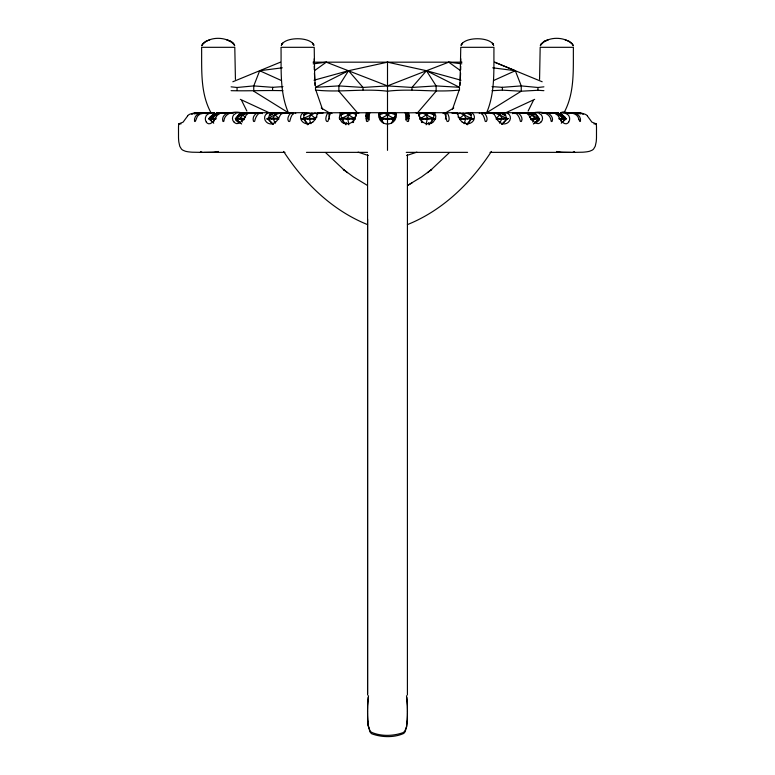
<?xml version="1.0" encoding="UTF-8"?>
<svg xmlns="http://www.w3.org/2000/svg" width="775" height="775" viewBox="0 0 775 775"><rect width="100%" height="100%" fill="white"/><g stroke="black" fill="none" stroke-linecap="round" stroke-linejoin="round"><path stroke-width="1.16" d="M187.531 115.824A7.392 7.314 82 0 1 190.243 114.041L192.132 113.528A27.048 26.786 67.8 0 1 195.319 112.995L205.501 112.695L205.501 113.654M230.95 113.528L230.95 112.695L220.943 112.714L220.943 113.508M230.95 112.695C226.271 112.346 221.447 116.163 222.822 121.162A0.998 0.688 -76.3 0 0 223.888 121.162C224.527 112.549 234.273 111.183 241.219 112.714L241.219 114.293M259.916 113.654L259.916 112.695L250.771 112.821A25.41 15.548 80.4 0 0 248.019 113.392M292.998 114.293C292.02 109.653 285.897 117.722 288.474 121.162A1.017 0.901 -68.2 0 0 289.86 121.171C290.315 118.343 292.921 110.796 295.779 113.528M366.769 112.695L366.895 117.19M356.694 112.821L368.038 112.714L367.941 117.17M460.989 80.212L426.473 70.719L387.51 62.174L387.5 124.804M405.17 113.528L405.17 112.704L394.717 112.714L394.727 113.508M408.609 118.982L408.803 118.236L408.57 118.914M421.542 122.566L421.058 118.265L418.539 115.688M419.546 119.011L422.598 119.011L422.598 118.459L419.546 118.459M422.598 119.011L424.157 118.943L422.598 118.459M435.521 118.943L425.727 119.011L425.727 118.459L427.267 118.265L435.521 118.527L435.812 116.085L434.891 113.605M428.778 119.011L428.778 118.459M431.694 119.011L431.694 118.459M430.9 123.283L433.06 119.214L434.233 114.836L432.76 113.092L416.262 113.082L432.76 113.092M434.339 119.011L434.339 118.459M443.038 113.528C445.334 111.048 446.1 119.311 446.962 121.162A1.017 0.969 57.3 0 0 448.454 121.171C450.798 118.497 446.439 109.246 446.003 114.555A3.323 0.882 90 0 1 445.644 117.17M470.648 114.245L468.836 113.092L466.104 113.102L459.72 118.265L459.72 119.214L461.29 119.011L457.986 116.889M473.254 118.943L462.84 118.943L465.862 118.265L473.254 118.527M464.37 119.011L464.37 118.459M467.296 119.011L467.296 118.459M469.97 119.011L469.97 118.459M467.228 124.804L471.171 119.214L471.161 114.836L468.836 113.092L467.732 113.082L469.64 113.954M472.266 119.011L472.266 118.459M479.221 113.528C482.089 110.796 484.675 118.343 485.14 121.162A1.017 0.901 68.2 0 0 486.535 121.171C488.909 117.81 483.145 109.478 482.002 114.293M496.174 119.214L497.715 119.011L497.715 118.459L496.174 118.265L500.011 114.836L500.757 113.102L502.423 113.092L505.523 114.836L506.714 119.214L502.278 124.378M499.216 118.943L502.055 118.265L508.352 118.527L506.714 119.214L497.715 119.011M500.669 119.011L500.669 118.459M503.353 119.011L503.353 118.459M504.167 114.293L504.167 112.714L496.484 112.714L493.365 113.479M505.697 119.011L505.697 118.459M507.596 119.011L507.596 118.459M531.631 113.508L531.631 112.714L523.648 112.869M521.866 113.073L532.483 113.092L536.261 114.836L538.577 119.214L532.134 118.943L534.702 118.265L538.577 118.265L539.739 118.943L538.577 119.214L533.394 124.01M533.462 119.011L533.471 118.459M533.781 114.293L533.781 112.714C540.698 111.212 550.492 112.52 551.112 121.162A0.998 0.688 76.3 0 0 552.188 121.171C554.183 116.328 546.985 110.922 544.05 113.528M535.845 119.011L535.845 118.459M537.792 119.011L537.792 118.459M539.235 119.011L539.235 118.459M541.909 112.704L541.909 113.654M554.057 113.402L554.057 112.714L544.05 112.695M566.225 118.943L560.257 118.943L562.505 118.265L566.225 118.527M561.439 119.011L561.439 118.459M563.454 119.011L563.454 118.459M564.985 119.011L564.985 118.459M561.265 123.206L565.547 119.214L565.547 118.265C562.727 114.187 557.903 112.113 553.011 113.082M565.953 119.011L565.963 118.459M560.751 114.167C559.521 110.544 568.773 112.181 567.678 113.654M569.499 113.654L569.499 112.695L579.681 112.976A27.048 26.786 -67.8 0 1 582.877 113.508M307.772 124.804L303.829 119.214L303.839 114.836L306.164 113.092L307.268 113.082L305.36 113.954M367.573 709.958L367.582 714.87M407.427 713.581L407.427 711.188M460.04 82.973L460.767 47.314L493.966 47.314C493.646 68.994 495.399 91.615 486.903 112.113M512.575 113.654C515.762 110.331 519.88 117.519 520.296 121.162A1.017 0.814 73.5 0 0 521.556 121.171C523.716 117.093 517.719 110.67 515.084 113.654M575.873 112.704L575.864 113.412M460.757 62.504L460.776 58.755M214.268 112.859L214.258 113.663M225.661 112.763L226.281 112.763M367.573 711.092L367.582 708.67M407.418 714.87L407.427 709.958M249.957 112.859L243.369 112.714L243.369 113.508M504.341 115.126A3.303 2.16 88 0 0 504.36 114.555L504.312 112.695L514.087 112.714L514.077 113.402M540.02 112.763L539.448 112.763M249.957 112.966L249.957 113.402M260.923 113.508L260.913 112.714L270.688 112.695L270.669 113.847M270.833 114.293L270.833 112.714L278.516 112.714L278.506 113.402M304.846 115.126A3.303 1.686 -88.2 0 1 304.837 114.555L304.885 112.695L295.072 112.714M490.837 113.528L490.846 112.704L481.459 112.714M515.181 112.704L523.077 112.695L523.067 113.528M318.951 112.821L344.691 112.714L344.681 113.402M367.582 709.803L367.602 707.362M379.721 112.753L379.673 114.555A3.303 0.61 -88.5 0 0 379.847 117.199L380.137 118.217M407.398 716.178L407.418 713.707M405.683 119.98L406.42 113.605A14.328 1.25 89.9 0 1 406.478 113.431L406.565 113.218A31.765 2.761 89.9 0 1 406.807 112.859L418.064 112.695L418.054 113.528M429.04 113.479L430.309 112.714L455.497 112.695L455.477 113.528M460.67 69.818L460.728 66.214M214.258 113.789L214.249 114.555A3.303 2.848 -87.1 0 0 214.278 115.126M382.559 122.566L381.407 118.265L379.111 114.836L379.711 113.063L395.308 113.082L395.889 114.836L393.593 118.265L392.441 122.566M550.734 113.528L550.754 112.704L552.129 112.821M367.602 708.495L367.621 706.044M407.379 717.514L407.398 715.015M380.273 113.46L380.283 112.714L369.83 112.695L369.83 113.528M270.659 113.915L270.649 114.555A3.303 2.16 -88 0 0 270.659 115.126M367.621 707.168L367.66 704.717M407.34 718.842L407.379 716.342M341.581 113.847L341.194 112.821M341.572 114.099L341.562 114.555A3.303 1.162 -88.4 0 0 341.562 115.126M367.66 705.831L367.708 703.409M407.292 720.149L407.34 717.66M460.582 73.267L460.282 79.786M367.708 704.523L367.776 702.131M407.224 721.438L407.292 718.967M395.889 116.395L395.802 117.219M365.848 116.26L366.468 121.162A1.027 1.008 -30.5 0 0 367.999 121.171L369.258 113.605A20.557 1.782 89.9 0 1 369.501 113.043L369.772 112.733M367.776 703.235L367.854 700.9M407.224 720.246L406.739 726.495L405.141 731.648A6.646 6.646 0 0 1 403.63 733.479C394.058 737.79 381.581 737.432 371.816 733.818A6.684 6.684 0 0 1 369.859 731.648L368.261 725.284M539.565 79.438L540.175 47.314L573.393 47.314C573.113 69.392 574.953 93 563.851 113.024M367.854 701.995L368.261 697.103M407.146 721.486L406.488 726.64L405.141 730.408A6.684 6.646 0 0 1 403.184 732.578C393.409 736.173 380.951 736.531 371.37 732.23A6.646 6.617 0 0 1 369.859 730.408L368.512 726.64M367.951 700.813L368.512 695.737M459.759 85.608L460.05 82.847L459.74 85.783M365.936 115.117L366.197 113.605A18.193 1.579 -89.9 0 1 366.381 113.14L366.43 113.053M408.105 117.19L408.231 112.695M353.458 122.566L353.942 118.265L356.461 115.688M426.163 124.804L427.267 118.265L425.863 113.102M379.275 113.973L379.576 112.937M458.974 90.617L452.552 109.178M395.608 118.091L394.63 120.212M201.742 45.764C208.049 35.824 227.734 36.018 234.573 45.328M540.311 45.764C546.617 35.824 566.302 36.018 573.132 45.337M356.151 113.605L354.911 118.962L352.141 122.276M435.608 118.536L433.322 121.975A8.409 8.186 43.1 0 1 431.743 123.041L431.627 123.07A8.777 8.438 46.8 0 1 422.927 122.169M201.868 45.337L202.43 44.107M540.427 45.328L540.998 44.107M272.722 124.378L268.286 119.214L269.477 114.836L272.577 113.092L289.327 113.082M394.863 118.217L395.153 117.209A3.303 0.61 88.5 0 0 395.327 114.555L395.279 112.753M352.741 122.576L353.942 119.214L355.454 119.011M281.286 45.473L281.538 44.834C285.481 36.706 309.777 36.716 313.71 44.834L313.943 45.415M461.038 45.473L461.29 44.834C465.233 36.716 489.519 36.716 493.462 44.834L493.685 45.415M282.274 67.812L259.673 70.719L253.754 85.909L253.754 91.208L288.436 112.782M464.109 123.69L465.862 118.265L463.072 113.102M349.137 113.102L347.733 118.265L348.837 124.804M528.124 111.058L533.21 100.808M558.523 116.55L559.414 114.836L558.426 113.102L542.364 113.073L544.467 113.073M391.375 123.283L393.593 119.214L395.008 119.011L395.008 118.459L379.992 118.459L379.992 119.011L381.407 119.214L393.593 119.214M366.43 118.497L366.43 118.914M499.72 123.283L502.055 118.265L500.011 114.836L497.967 113.102M243.573 120.212L246.179 115.117L247.932 113.605M568.714 121.975C570.855 119.059 569.354 114.38 565.808 113.557M387.51 62.174L348.527 70.719L338.878 85.909L338.878 91.208L357.701 113.073M240.647 123.516L236.423 119.214L238.739 114.836L242.517 113.092L253.134 113.073M211.575 116.541L212.767 114.836L216.574 113.102L221.989 113.082M491.398 151.454C470.88 182.939 442.709 210.432 407.427 224.614M429.059 124.804L433.06 119.214M532.648 122.014L534.702 118.265L532.086 114.836L529.461 113.102M340.109 113.605L339.276 118.091L341.678 121.975A8.409 8.186 -43.1 0 0 343.257 123.041L343.412 123.089A8.777 8.438 -46.8 0 0 352.073 122.169M541.192 121.975C543.498 119.457 542.8 114.768 539.371 113.605M311.928 113.102L309.138 118.265L310.891 123.69M529.974 117.403L532.086 114.836L531.931 113.102L516.382 113.082L516.925 113.073M344.1 123.283L341.94 119.214L340.767 114.836L342.24 113.092L358.738 113.082L342.24 113.092M317.595 113.605L315.26 119.389L312.722 122.276M417.299 113.073L436.122 91.208L436.122 85.909L426.473 70.719L387.5 85.909L363.02 87.439L338.878 85.909L315.512 87.304L315.512 90.036C339.508 92.748 363.504 88.282 387.5 91.208C411.496 88.282 435.492 92.748 459.488 90.036L459.488 87.304L426.473 70.719L411.98 87.439L411.98 89.9M213.299 121.975L217.039 115.504L219.616 113.538M466.695 124.378L471.171 119.214M561.013 120.939L562.505 118.265L559.414 114.836L556.334 113.102M187.647 115.94L183.084 122.15L178.744 123.884L181.03 123.884M202.701 43.739L205.394 41.492L209.899 39.748M541.27 43.739L543.963 41.492L547.237 40.126M449.481 152.52L430.871 170.054M201.045 151.503L200.231 152.365L284.987 152.365M208.775 118.527L212.767 114.836L217.068 113.092M236.22 117.393C241.568 110.476 251.158 113.896 258.618 113.082L258.075 113.073M534.353 123.516L538.577 119.214M501.599 124.378L506.714 119.214M272.752 114.128L270.688 114.816L272.577 113.092L279.823 113.102L281.906 113.964M536.678 122.411L539.4 120.009M561.904 122.411L565.547 119.214M277.033 113.102L274.989 114.836L266.648 118.943L278.826 119.214M209.521 117.567L212.767 114.836M275.542 122.276L277.741 119.805L281.151 113.605M317.014 116.889L315.28 118.265L313.71 118.459L301.746 118.527M427.509 172.689L431.694 169.415L421.552 176.923L407.602 185.419L411.893 183.026L411.128 183.452M302.289 113.605C299.605 115.669 300.312 119.999 302.734 121.975A8.728 7.953 -62.6 0 0 312.616 122.111M314.65 70.544L326.294 62.174L387.5 85.909L411.98 87.439L436.122 85.909L459.488 87.304M406.933 112.733L407.059 117.17M245.539 113.102L235.261 118.527L241.606 124.01M304.352 114.245L306.164 113.092L323.039 113.082L320.308 113.073M421.058 118.265L429.04 113.102L434.233 114.836M486.564 112.782L521.246 91.208L537.947 90.278L543.905 90.665M445.47 112.927L453.753 107.967M428.904 122.983L428.207 123.351M267.055 113.605C263.878 115.146 263.926 119.786 266.358 121.975A8.69 7.459 -76.3 0 0 270.117 123.855A8.893 7.634 -76.6 0 0 270.998 123.903A8.738 7.275 -70 0 0 275.445 122.092M218.666 113.102L209.453 118.265L209.453 119.214L213.735 123.206M381.407 118.265L390.726 113.102L395.289 113.111M339.479 118.527L341.94 118.265L352.315 113.102L356.306 114.487M194.486 113.973L196.172 113.102M191.822 114.4L194.36 113.102L200.938 113.082M303.829 118.265L314.96 113.102L317.75 114.138M315.512 87.304L348.527 70.719L363.02 87.439L363.02 89.9M270.698 114.816L274.205 113.082M543.963 41.492L548.467 39.748M506.162 112.578L534.682 99.345M235.629 113.605C232.2 114.768 231.502 119.457 233.808 121.975M493.627 80.513L515.327 70.719L521.246 85.909L521.246 91.208L502.394 90.162L492.048 90.685M493.094 113.964L495.177 113.102L500.757 113.102L505.523 114.836M232.829 81.763L280.443 62.174M426.473 70.719L448.735 62.174L461.813 63.85M457.25 114.138L460.04 113.102L466.104 113.102L471.161 114.836M208.775 118.943L216.022 119.011M269.477 114.836L274.243 113.102L274.989 114.836L278.826 118.265L268.286 118.265M279.823 113.102L274.989 114.836L272.945 118.265L275.28 123.283M209.211 113.547C205.656 114.371 204.145 119.059 206.286 121.975M418.694 114.487L422.685 113.102L433.06 118.265M303.839 114.836L308.896 113.102L315.28 118.265L315.28 119.214L301.746 118.943M248 113.102L242.914 114.836L240.298 118.265L242.352 122.014M195.91 113.799L197.983 113.102L206.227 113.073M230.533 113.073L232.636 113.073L220.768 113.102L215.586 114.836L212.495 118.265L209.453 118.265M379.111 114.836L384.274 113.102L390.726 113.102L395.889 114.836M340.767 114.836L345.96 113.102L353.942 118.265L355.454 118.459M406.72 155.494L416.892 152.152M314.011 80.212L348.527 70.719M236.423 119.214L244.27 119.011L244.27 118.459L236.423 118.265M304.158 112.821L304.885 112.695M339.479 118.943L353.942 119.214M269.661 112.821L270.688 112.695M341.94 118.265L353.942 118.265M503.566 112.782L504.167 112.714M313.207 63.85L326.294 62.174M513.37 112.792L514.009 112.724M262.425 113.654C259.315 110.273 255.169 117.374 254.704 121.162A1.017 0.814 -73.5 0 1 253.444 121.171C252.001 116.986 255.401 112.443 259.819 112.704M238.855 112.821L240.134 112.695L240.105 114.555A3.303 2.558 -87.6 0 0 240.134 115.126M293.541 112.714L283.282 112.821A25.362 11.819 81 0 0 281.189 113.315L278.516 112.714M222.871 112.821L224.246 112.695L224.266 113.528M492.048 86.616L502.394 87.323L521.246 85.909L537.947 87.488L543.905 86.829M530.904 112.782L531.631 112.714M212.796 112.821L214.268 112.695L205.278 112.85L199.931 114.09L197.422 116.26L195.474 121.045A1.046 0.581 -78 0 1 194.515 121.171L194.544 119.108A8.05 7.857 -18.9 0 1 194.661 118.662C195.542 113.615 201.277 112.84 205.501 112.695M215.314 151.987L214.384 152.084A71.552 71.552 0 0 1 211.585 152.258L203.835 152.413M231.095 86.829L237.053 87.488L253.754 85.909L272.606 87.323L282.952 86.616M548.719 112.763L549.339 112.763M533.781 112.714L532.512 112.85A30.467 21.438 89.9 0 0 531.204 113.073M231.095 90.665C248.378 91.14 265.66 90.181 282.952 90.685M558.978 119.011L560.257 118.943M213.987 120.939L212.495 118.265L216.022 118.459M532.134 118.943L530.73 119.011L530.73 118.459L532.134 118.527M461.29 119.011L462.84 118.943M424.157 118.527L425.727 118.459M532.483 113.092L531.931 113.102L536.261 114.836L538.78 117.393M454.692 113.073L451.961 113.082L460.04 113.102L471.171 118.265M204.329 113.092L209.686 113.082M313.022 62.174L462.007 62.174M470.154 114.235L470.115 112.753L479.928 112.714M282.081 113.073L283.941 113.073M317.275 113.073L319.3 113.073M455.7 113.073L457.725 113.073M491.059 113.073L492.919 113.073M194.36 113.102L197.983 113.102M220.768 113.102L216.574 113.102L215.586 114.836L216.477 116.55M568.773 113.073L580.64 113.102L583.178 114.4M306.474 152.365L367.524 152.365M406.265 152.365L467.577 152.365M490.003 152.365L574.769 152.365L573.955 151.503M571.892 152.413L582.538 152.21A58.929 58.929 0 0 0 584.331 152.084L585.261 151.987A28.307 28.307 0 0 0 589.639 151.241L592.032 150.234A6.936 6.936 0 0 0 593.582 149.042L595.229 146.262L596.178 141.932A57.815 57.815 0 0 0 596.488 137.785L596.498 127.197A62.194 62.194 0 0 0 596.295 124.068M565.314 113.082L570.671 113.092M574.062 113.082L580.64 113.102M379.692 113.092L384.274 113.102L393.593 118.265M593.97 123.884L596.275 123.884L591.916 122.15L587.353 115.94M571.165 152.413L563.415 152.268A71.552 71.552 0 0 1 560.616 152.084L559.686 151.987M203.108 152.413L192.462 152.21A58.929 58.929 0 0 1 190.669 152.084L189.739 151.987A28.307 28.307 0 0 1 185.361 151.241L182.968 150.234A6.936 6.936 0 0 1 181.418 149.042L179.771 146.262L178.822 141.932A57.815 57.815 0 0 1 178.512 137.785L178.502 127.197A62.194 62.194 0 0 1 178.705 124.068M485.673 113.082L502.423 113.092L504.312 114.816L502.248 114.128M242.517 113.092L243.069 113.102L242.914 114.836L245.026 117.403M461.29 118.459L462.84 118.527M497.715 118.459L499.216 118.527M424.157 118.943L425.727 119.011M558.978 118.459L560.257 118.527M569.499 112.695C573.732 112.84 579.438 113.625 580.359 118.653A8.05 7.857 18.9 0 1 580.446 119.117L580.475 121.152A1.046 0.581 78 0 1 579.603 121.133L578.896 119.408M567.688 112.695C572.144 112.743 577.908 113.867 578.799 119.117M560.732 112.695L562.204 112.821M234.98 112.763L235.552 112.763M243.369 112.714L244.096 112.782M241.219 112.714L242.488 112.85A30.467 21.438 -89.9 0 1 243.796 113.073M523.077 112.695L524.229 112.821A25.41 15.548 -80.4 0 1 526.981 113.392M249.967 112.714L251.449 112.888M260.913 112.714L261.63 112.792M504.312 112.695L505.339 112.821M270.833 112.714L271.434 112.782M490.846 112.695L491.718 112.821A25.362 11.819 -81 0 1 493.811 113.315M536.145 112.821L534.866 112.695L534.886 114.167M492.726 67.812L515.327 70.719L494.586 62.174L542.171 81.763M470.115 112.753L470.842 112.821M455.497 112.695L456.049 112.821M582.887 113.528L584.728 114.119A7.392 7.314 -82 0 1 587.469 115.824M344.691 112.714L345.979 113.499M565.101 39.748L569.606 41.492L572.299 43.739M226.532 39.748L231.037 41.492L233.42 43.4M227.753 40.126L231.037 41.492M358.108 152.152L368.28 155.494M554.232 113.102L559.414 114.836L565.547 118.265M577.017 113.102L579.09 113.799M527 113.102L538.577 118.265M495.177 113.102L506.714 118.265M433.806 112.821L433.438 114.555A3.303 1.162 88.4 0 1 433.438 115.126M555.384 113.538L557.961 115.504L561.701 121.975M557.932 113.092L562.233 114.836L565.479 117.567M367.573 224.614C332.291 210.432 304.12 182.939 283.602 151.454M259.673 70.719L281.373 80.513M240.318 99.345L268.838 112.578M346.793 123.351L346.096 122.983M500.795 113.082L504.302 114.816M578.828 113.102L580.514 113.973M527.068 113.605L528.821 115.117L531.427 120.212M367.398 185.419L353.448 176.923L343.306 169.415L347.491 172.689M507.945 113.605C511.122 115.146 511.074 119.786 508.642 121.975A8.69 7.459 76.3 0 1 504.883 123.855A8.893 7.634 76.6 0 1 504.002 123.903A8.738 7.275 70 0 1 499.555 122.092M321.247 107.967L329.53 112.927M405.17 112.695L405.499 113.024A20.557 1.782 -89.9 0 1 405.742 113.586L407.011 121.162A1.027 1.008 30.5 0 0 408.541 121.171L409.152 116.26M368.038 112.714L368.193 112.85A31.765 2.761 -89.9 0 1 368.435 113.218L368.522 113.431A14.328 1.25 -89.9 0 1 368.58 113.596L369.317 119.98M448.735 62.174L460.369 70.544M231.928 42.092L233.73 43.739M493.849 113.605L497.259 119.805L499.458 122.276M422.859 122.276L420.089 118.962L418.849 113.605M472.711 113.605C475.395 115.669 474.688 119.999 472.266 121.975A8.728 7.953 62.6 0 1 462.384 122.111M462.278 122.276L459.74 119.389L457.405 113.605M344.129 170.054L325.519 152.52M209.453 119.214L213.096 122.411M235.6 120.009L238.322 122.411M268.286 119.214L273.401 124.378M303.829 119.214L308.305 124.378M341.94 119.214L345.941 124.804M562.233 114.836L563.425 116.541M380.37 120.212L379.392 118.091M408.57 113.053L408.619 113.131A18.193 1.579 89.9 0 1 408.803 113.596L409.064 115.117M381.407 119.214L383.625 123.283M234.002 44.107L234.689 45.764M572.57 44.107L573.258 45.764M241.79 100.808L246.876 111.058M211.149 113.024C200.047 93 201.888 69.392 201.607 47.314L234.796 47.314L235.435 79.438M395.424 112.937L395.725 113.973M322.448 109.178L316.026 90.617M288.097 112.113C279.591 91.615 281.373 68.994 281.025 47.314L314.214 47.314L314.718 79.873M421.058 119.214L422.259 122.576M406.488 695.737L406.923 699.525M379.198 117.219L379.111 116.395M406.739 697.103L407.049 700.813M368.077 723.937L368.261 726.495M314.418 73.267L315.241 85.608M314.95 82.847L315.26 85.783M368.077 725.148L367.854 721.486M407.049 699.718L407.146 701.995M367.951 723.86L367.776 720.246M407.146 700.9L407.224 703.235M407.224 702.131L407.292 704.523M367.708 718.967L367.776 721.438M407.292 703.409L407.34 705.831M367.66 717.66L367.708 720.149M470.154 114.293L470.163 114.555A3.303 1.686 88.2 0 1 470.154 115.126M407.34 704.717L407.379 707.168M367.621 716.342L367.66 718.842M356.946 113.528L356.936 112.753M319.523 113.528L319.513 112.753M430.319 113.46L430.309 112.763M284.163 113.528L284.154 112.753M534.886 114.293L534.895 114.555A3.303 2.558 87.6 0 1 534.866 115.126M251.933 113.528L251.923 112.753M496.494 113.46L496.484 112.763M407.379 706.044L407.398 708.495M367.602 715.015L367.621 717.514M560.751 114.293L560.751 114.555A3.303 2.848 87.1 0 1 560.722 115.126M525.043 113.46L525.033 112.763M314.272 66.214L314.33 69.818M407.398 707.362L407.418 709.803M367.582 713.707L367.602 716.178M199.136 113.412L199.127 112.704M407.418 708.67L407.427 711.092M314.224 58.755L314.243 62.504M367.573 711.188L367.573 713.581M366.391 118.43L366.391 118.982M352.402 118.459L352.402 119.011M349.273 118.459L349.273 119.011M346.222 118.459L346.222 119.011M343.306 118.459L343.306 119.011M340.661 118.459L340.661 119.011M331.962 113.528C330.024 110.815 328.823 118.982 328.038 121.162A1.017 0.969 -57.3 0 1 326.546 121.171C324.163 119.117 328.329 109.314 328.997 114.555A3.323 0.882 -90 0 0 329.356 117.17M313.71 118.459L313.71 119.011M310.63 118.459L310.63 119.011M307.704 118.459L307.704 119.011M305.03 118.459L305.03 119.011M302.734 118.459L302.734 119.011M277.285 118.459L277.285 119.011M274.331 118.459L274.331 119.011M271.647 118.459L271.647 119.011M269.303 118.459L269.303 119.011M267.404 118.459L267.404 119.011M241.529 118.459L241.538 119.011M239.155 118.459L239.155 119.011M237.208 118.459L237.208 119.011M235.765 118.459L235.765 119.011M233.091 113.654L233.091 112.704M213.561 118.459L213.561 119.011M211.546 118.459L211.546 119.011M210.015 118.459L210.015 119.011M209.037 118.459L209.047 119.011M207.322 113.654L207.312 112.704M537.947 87.488L537.947 90.278M502.394 87.323L502.394 90.162M407.427 154.574L407.408 695.039M392.121 118.459L392.121 119.011M389.05 118.459L389.05 119.011M387.5 124.068L387.5 150.36M385.95 118.459L385.95 119.011M382.879 118.459L382.879 119.011M367.592 219.005L367.592 695.039M367.573 154.574L367.573 694.158M272.606 87.323L272.606 90.162M237.053 87.488L237.053 90.278M218.453 151.483A19.21 19.21 0 0 1 215.314 151.784M559.686 151.784A19.21 19.21 0 0 1 556.547 151.483M346.163 122.944A7.13 4.098 -2.6 0 1 345.96 122.818M309.525 122.954A7.12 3.991 -9.5 0 1 309.361 122.828M356.083 112.918A25.381 3.429 82 0 1 356.742 113.227M340.206 112.743A25.391 5.609 -86.1 0 1 341.184 112.956M317.585 113.16A25.401 7.711 81.6 0 1 318.961 112.927M302.376 112.937A25.362 9.833 -85.8 0 1 304.158 112.753M267.152 113.073A25.391 13.814 -85.4 0 1 269.671 112.724M242.846 119.495A8.322 5.212 -67.1 0 1 233.982 121.772M235.736 113.189A25.42 17.244 -84.9 0 1 238.865 112.733M219.596 113.441A25.527 18.639 79.4 0 1 222.88 112.908M213.086 121.481A8.409 5.008 -74.8 0 1 206.247 122.033M209.182 113.276A25.362 19.888 -84.2 0 1 212.796 112.753M380.263 120.28A8.428 8.38 0 0 0 387.5 123.961A8.428 8.38 0 0 0 394.737 120.28M379.256 118.091A6.326 4.582 51.4 0 1 379.072 117.199M378.801 116.027A5.532 2.025 72.5 0 1 378.83 115.552M378.743 114.177A6.704 1.143 82.3 0 1 379.237 113.634M365.868 116.424A5.861 0.504 89.9 0 1 365.955 115.291M367.486 117.974A9.852 1.356 -87.1 0 1 366.808 119.205M368.057 118.643A9.978 0.853 83.6 0 1 367.505 116.521M329.685 119.03A9.852 3.032 -87 0 1 329.133 118.459M429.04 122.818A7.13 4.098 2.6 0 1 428.837 122.944M465.639 122.828A7.12 3.991 9.5 0 1 465.475 122.954M418.258 113.227A25.381 3.429 -82 0 1 418.917 112.918M433.816 112.956A25.391 5.609 86.1 0 1 434.794 112.743M456.039 112.927A25.401 7.711 -81.6 0 1 457.415 113.16M470.842 112.753A25.362 9.833 85.8 0 1 472.624 112.937M505.329 112.724A25.391 13.814 85.4 0 1 507.848 113.073M541.018 121.772A8.322 5.212 67.1 0 1 532.154 119.495M536.135 112.733A25.42 17.244 84.9 0 1 539.264 113.189M552.12 112.908A25.527 18.639 -79.4 0 1 555.404 113.441M568.753 122.033A8.409 5.008 74.8 0 1 561.914 121.481M562.204 112.753A25.362 19.888 84.2 0 1 565.818 113.276M395.928 117.199A6.326 4.582 -51.4 0 1 395.744 118.091M396.17 115.552A5.532 2.025 -72.5 0 1 396.199 116.027M395.763 113.634A6.704 1.143 -82.3 0 1 396.257 114.177M409.045 115.291A5.861 0.504 -89.9 0 1 409.132 116.424M408.192 119.205A9.852 1.356 87.1 0 1 407.514 117.974M407.495 116.521A9.978 0.853 -83.6 0 1 406.943 118.643M445.867 118.459A9.852 3.032 87 0 1 445.315 119.03M281.809 44.32L281.519 44.882L282.207 43.739L281.838 44.272M461.561 44.32L461.261 44.882L461.958 43.739L461.59 44.272M282.633 43.226L282.168 43.788L282.594 43.284M462.384 43.226L461.919 43.788L462.346 43.284M492.832 43.788L492.406 43.284L492.832 43.788M313.081 43.788L312.654 43.284L313.081 43.788M493.162 44.272L492.793 43.739L493.481 44.882L493.191 44.32M313.41 44.272L313.042 43.739L313.739 44.882L313.439 44.32"/></g></svg>
